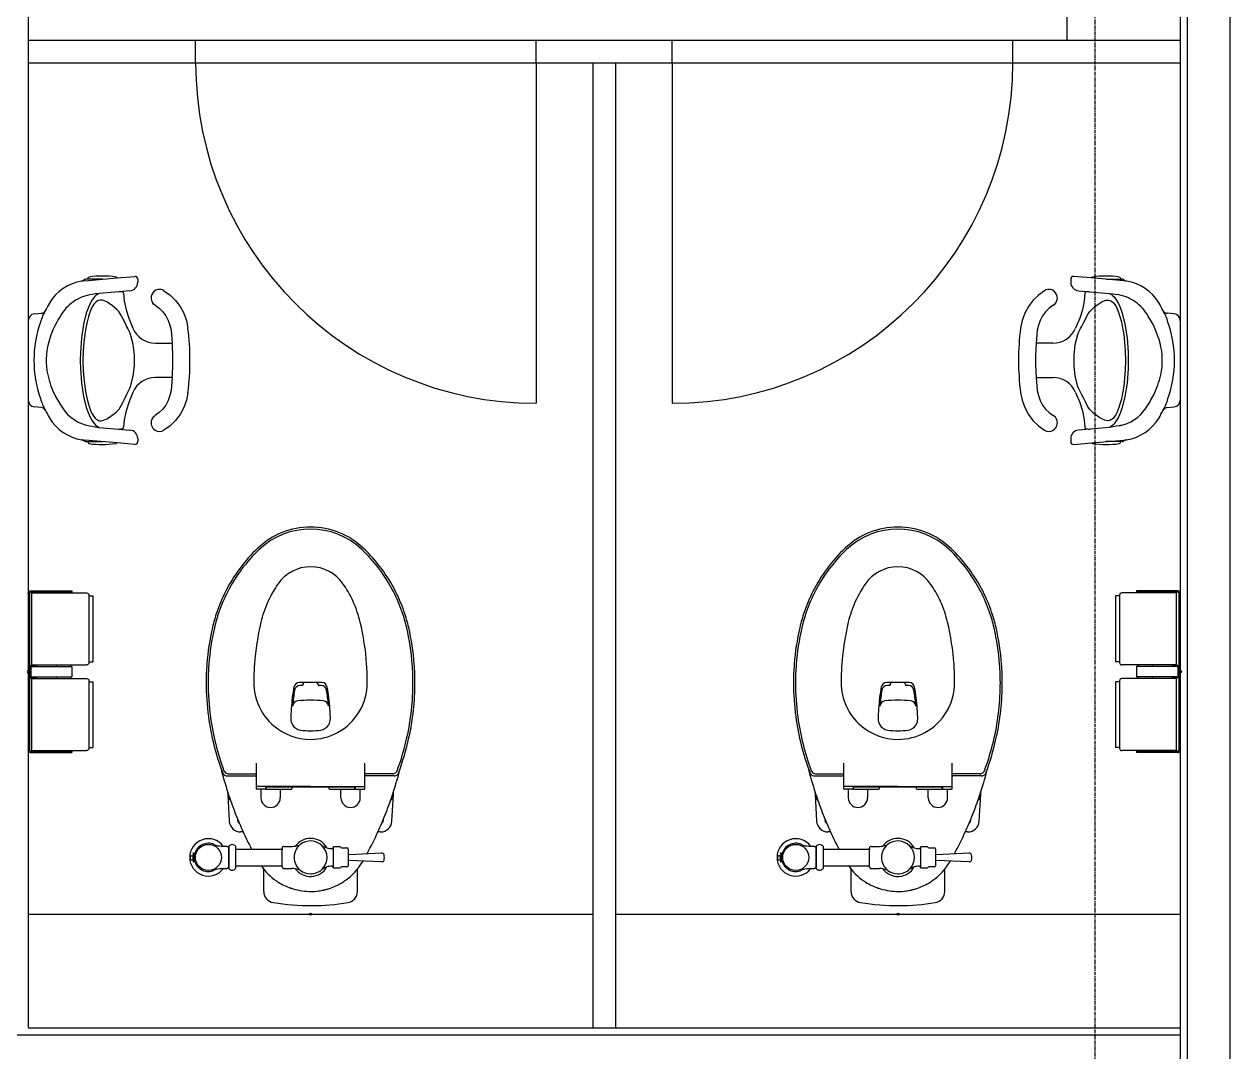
# Model space of a CAD drawing. Header units: millimetres. Extents: x 0 to 181737, y 0 to 59400.
# Drawn here: x 119913 to 122037, y 29162 to 30973 of the extents above; entities that cross this region are included whole.
import ezdxf

# ---------------------------------------------------------------- set-up
doc = ezdxf.new("R2010")
doc.units = ezdxf.units.MM
doc.header["$LTSCALE"] = 0.2
doc.linetypes.add('CENTER', pattern=[50.8, 31.75, -6.35, 6.35, -6.35])
doc.layers.get('Defpoints').update_dxf_attribs({"color": 5})
for name, color, linetype in [('A_建築', 8, 'Continuous'), ('A_建築（什器）', 8, 'Continuous'), ('A_建築（軽鉄下地）', 8, 'Continuous')]:
    doc.layers.add(name, color=color, linetype=linetype)
doc.layers.add('A_通芯', color=8, linetype='CENTER', plot=False)

# ---------------------------------------------------------------- blocks, each defined once
blk = doc.blocks.new('Toilet Paper Holder')
at = {"color": 0}
for p, q in [((-106.958, 133.5), (-114, 133.5)), ((-114, 133.5), (-114, 17.5)), ((-106.958, 135), (-106.958, 16)), ((-6.6, 139), (-102.958, 139)), ((-4, 142.5), (-77, 142.5)), ((-77, 142.5), (-77, 140)), ((-3.5, 140), (-77, 140)), ((-6.6, 12), (-6.6, 139)), ((-2.5, 139), (-2.5, -139)), ((0, 138.5), (0, -138.5)), ((0, 125.25), (0, 120.75)), ((0, 77.75), (0, 73.25)), ((0, 30.25), (0, 25.75)), ((-106.958, 17.5), (-114, 17.5)), ((-6.6, 12), (-102.958, 12)), ((-77, 8.75), (-77, -8.75)), ((-5, 9.25), (-76.5, 9.25)), ((-74.5, 12), (-74.5, 9.25)), ((-49.5, 12), (-49.5, 9.25)), ((-4.5, 11), (-14.5, 11)), ((-14.5, 11), (-14.5, 9.5)), ((-4.5, 9.5), (-14.5, 9.5)), ((-4.5, 8.75), (-4.5, -8.75)), ((-4, 9), (-4, -9)), ((-2.5, 9), (-2.5, -9)), ((-106.958, -17.5), (-114, -17.5)), ((-114, -17.5), (-114, -133.5)), ((-106.958, -16), (-106.958, -135)), ((-6.6, -12), (-102.958, -12)), ((-5, -9.25), (-76.5, -9.25)), ((-74.5, -9.25), (-74.5, -12)), ((-49.5, -9.25), (-49.5, -12)), ((-4.5, -9.5), (-14.5, -9.5)), ((-14.5, -9.5), (-14.5, -11)), ((-4.5, -11), (-14.5, -11)), ((-6.6, -139), (-6.6, -12)), ((0, -25.75), (0, -30.25)), ((0, -73.25), (0, -77.75)), ((0, -120.75), (0, -125.25)), ((-106.958, -133.5), (-114, -133.5)), ((-6.6, -139), (-102.958, -139)), ((-3.5, -140), (-77, -140)), ((-77, -140), (-77, -142.5)), ((-4, -142.5), (-77, -142.5))]:
    blk.add_line(p, q, dxfattribs=at)
for centre, radius, start, end in [((-102.958, 135), 4, 90, 180), ((-4, 138.5), 4, 0, 90), ((-3.5, 139), 1, 0, 90), ((-102.958, 16), 4, 180, 270), ((-76.5, 8.75), 0.5, 90, 180), ((-5, 8.75), 0.5, 0, 90), ((-4.5, 9), 2, 0, 90), ((-4.5, 9), 0.5, 0, 90), ((-102.958, -16), 4, 90, 180), ((-76.5, -8.75), 0.5, 180, 270), ((-5, -8.75), 0.5, 270, 0), ((-4.5, -9), 0.5, 270, 0), ((-4.5, -9), 2, 270, 0), ((-102.958, -135), 4, 180, 270), ((-4, -138.5), 4, 270, 0), ((-3.5, -139), 1, 270, 0)]:
    blk.add_arc(centre, radius, start, end, dxfattribs=at)
at = {"layer": 'Defpoints'}
blk.add_circle((0, 0), 2, dxfattribs=at)
blk.add_point((0, 0), dxfattribs=at)

msp = doc.modelspace()

# ---------------------------------------------------------------- linework, layer by layer
at = {"layer": 'A_建築'}
for p, q in [((121950, 33275), (121950, 29077.5)), ((119920, 32323), (119920, 29205)), ((119920, 29205), (121950, 29205))]:
    msp.add_line(p, q, dxfattribs=at)
at = {"layer": 'A_建築（什器）'}
for p, q in [((121750, 33275), (121750, 30945)), ((119920, 30945), (121950, 30945)), ((120215, 30905), (120215, 30945)), ((120815, 30905), (120815, 30945)), ((121055, 30905), (121055, 30945)), ((121655, 30905), (121655, 30945)), ((119920, 30905), (121950, 30905)), ((120815, 30905), (120815, 30305)), ((120915, 30905), (120915, 29205)), ((120955, 30905), (120955, 29205)), ((121055, 30905), (121055, 30305)), ((120019.84, 30523.02), (120016.26, 30520.95)), ((120019.47, 30520.93), (120076.79, 30525.94)), ((120024.91, 30523.69), (120022.34, 30523.69)), ((120050.78, 30523.69), (120024.91, 30523.69)), ((120076.79, 30525.94), (120107.56, 30528.63)), ((120113, 30523.65), (120113, 30518.35)), ((121757, 30523.65), (121757, 30518.35)), ((121793.21, 30525.94), (121762.44, 30528.63)), ((121850.53, 30520.93), (121793.21, 30525.94)), ((121819.22, 30523.69), (121845.09, 30523.69)), ((121845.09, 30523.69), (121847.66, 30523.69)), ((121850.16, 30523.02), (121853.74, 30520.95)), ((120038.08, 30497.63), (120032.73, 30496.65)), ((120036.57, 30492.33), (120032.75, 30487.28)), ((120038.61, 30494.48), (120036.57, 30492.33)), ((120044.73, 30498.62), (120038.08, 30497.63)), ((120041.2, 30496.72), (120038.61, 30494.48)), ((120044.73, 30498.62), (120041.2, 30496.72)), ((120080.01, 30501.72), (120044.73, 30498.62)), ((120045.31, 30498.69), (120044.73, 30498.62)), ((120099.31, 30503.41), (120080.01, 30501.72)), ((120088.01, 30498.85), (120089.31, 30485.66)), ((120159.24, 30503.45), (120169.96, 30495.76)), ((120169.96, 30495.76), (120179.48, 30486.44)), ((121700.04, 30495.76), (121690.52, 30486.44)), ((121710.76, 30503.45), (121700.04, 30495.76)), ((121770.69, 30503.41), (121789.99, 30501.72)), ((121781.99, 30498.85), (121780.69, 30485.66)), ((121789.99, 30501.72), (121825.27, 30498.62)), ((121824.69, 30498.69), (121825.27, 30498.62)), ((121825.27, 30498.62), (121831.92, 30497.63)), ((121825.27, 30498.62), (121828.8, 30496.72)), ((121828.8, 30496.72), (121831.39, 30494.48)), ((121831.39, 30494.48), (121833.43, 30492.33)), ((121831.92, 30497.63), (121837.27, 30496.65)), ((121833.43, 30492.33), (121837.25, 30487.28)), ((120025.4, 30472.66), (120022.29, 30463.69)), ((120028.94, 30480.65), (120025.4, 30472.66)), ((120032.75, 30487.28), (120028.94, 30480.65)), ((120031.69, 30472.9), (120029.81, 30468.56)), ((120033.62, 30476.58), (120031.69, 30472.9)), ((120035.62, 30479.64), (120033.62, 30476.58)), ((120037.71, 30482.11), (120035.62, 30479.64)), ((120039.85, 30484.02), (120037.71, 30482.11)), ((120042, 30485.4), (120039.85, 30484.02)), ((120044.08, 30486.31), (120042, 30485.4)), ((120046.17, 30486.83), (120044.08, 30486.31)), ((120048.38, 30486.99), (120046.17, 30486.83)), ((120050.64, 30486.74), (120048.38, 30486.99)), ((120052.83, 30486.08), (120050.64, 30486.74)), ((120058.3, 30483.57), (120052.83, 30486.08)), ((120063.5, 30480.57), (120058.3, 30483.57)), ((120068.18, 30477.22), (120063.5, 30480.57)), ((120072.06, 30473.99), (120068.18, 30477.22)), ((120075.85, 30470.58), (120072.06, 30473.99)), ((120079.55, 30467.01), (120075.85, 30470.58)), ((120089.31, 30485.66), (120092.44, 30469.89)), ((120092.44, 30469.89), (120097.07, 30455)), ((120140.98, 30479.89), (120138.9, 30482.43)), ((120143.71, 30477.77), (120140.98, 30479.89)), ((120143.71, 30477.77), (120150.85, 30472.63)), ((120150.85, 30472.63), (120157.16, 30466.39)), ((120179.48, 30486.44), (120187.55, 30475.69)), ((120187.55, 30475.69), (120193.98, 30463.77)), ((121682.45, 30475.69), (121676.02, 30463.77)), ((121690.52, 30486.44), (121682.45, 30475.69)), ((121719.15, 30472.63), (121712.84, 30466.39)), ((121726.29, 30477.77), (121719.15, 30472.63)), ((121726.29, 30477.77), (121729.02, 30479.89)), ((121729.02, 30479.89), (121731.1, 30482.43)), ((121777.56, 30469.89), (121772.93, 30455)), ((121780.69, 30485.66), (121777.56, 30469.89)), ((121790.45, 30467.01), (121794.15, 30470.58)), ((121794.15, 30470.58), (121797.94, 30473.99)), ((121797.94, 30473.99), (121801.82, 30477.22)), ((121801.82, 30477.22), (121806.5, 30480.57)), ((121806.5, 30480.57), (121811.7, 30483.57)), ((121811.7, 30483.57), (121817.17, 30486.08)), ((121817.17, 30486.08), (121819.36, 30486.74)), ((121819.36, 30486.74), (121821.62, 30486.99)), ((121821.62, 30486.99), (121823.83, 30486.83)), ((121823.83, 30486.83), (121825.92, 30486.31)), ((121825.92, 30486.31), (121828, 30485.4)), ((121828, 30485.4), (121830.15, 30484.02)), ((121830.15, 30484.02), (121832.29, 30482.11)), ((121832.29, 30482.11), (121834.38, 30479.64)), ((121834.38, 30479.64), (121836.38, 30476.58)), ((121836.38, 30476.58), (121838.31, 30472.9)), ((121837.25, 30487.28), (121841.06, 30480.65)), ((121838.31, 30472.9), (121840.19, 30468.56)), ((121841.06, 30480.65), (121844.6, 30472.66)), ((121844.6, 30472.66), (121847.71, 30463.69)), ((119920, 30450.61), (119920, 30310.61)), ((119930.95, 30462.57), (119942.55, 30463.58)), ((120022.29, 30463.69), (120017.43, 30444.27)), ((120023.77, 30448.65), (120021.54, 30438.15)), ((120026.15, 30457.73), (120023.77, 30448.65)), ((120027.97, 30463.53), (120026.15, 30457.73)), ((120029.81, 30468.56), (120027.97, 30463.53)), ((120083.12, 30460.97), (120079.55, 30467.01)), ((120086.43, 30454.73), (120083.12, 30460.97)), ((120090.06, 30447.77), (120086.43, 30454.73)), ((120094.04, 30440.03), (120090.06, 30447.77)), ((120097.07, 30455), (120104.4, 30437.53)), ((120157.16, 30466.39), (120162.49, 30459.19)), ((120162.49, 30459.19), (120166.73, 30451.21)), ((120166.73, 30451.21), (120169.79, 30442.64)), ((120193.98, 30463.77), (120198.62, 30450.93)), ((120198.62, 30450.93), (120201.35, 30437.5)), ((121671.38, 30450.93), (121668.65, 30437.5)), ((121676.02, 30463.77), (121671.38, 30450.93)), ((121703.27, 30451.21), (121700.21, 30442.64)), ((121707.51, 30459.19), (121703.27, 30451.21)), ((121712.84, 30466.39), (121707.51, 30459.19)), ((121772.93, 30455), (121765.6, 30437.53)), ((121775.96, 30440.03), (121779.94, 30447.77)), ((121779.94, 30447.77), (121783.57, 30454.73)), ((121783.57, 30454.73), (121786.88, 30460.97)), ((121786.88, 30460.97), (121790.45, 30467.01)), ((121840.19, 30468.56), (121842.03, 30463.53)), ((121842.03, 30463.53), (121843.85, 30457.73)), ((121843.85, 30457.73), (121846.23, 30448.65)), ((121846.23, 30448.65), (121848.46, 30438.15)), ((121847.71, 30463.69), (121852.57, 30444.27)), ((121939.05, 30462.57), (121927.45, 30463.58)), ((121950, 30450.61), (121950, 30310.61)), ((120017.43, 30444.27), (120013.76, 30420.55)), ((120021.54, 30438.15), (120019.57, 30426.17)), ((120095.72, 30436.7), (120094.04, 30440.03)), ((120097.44, 30433.16), (120095.72, 30436.7)), ((120099.03, 30429.65), (120097.44, 30433.16)), ((120100.28, 30426.38), (120099.03, 30429.65)), ((120169.79, 30442.64), (120171.82, 30433.82)), ((120171.82, 30433.82), (120173.62, 30410.96)), ((121698.18, 30433.82), (121696.38, 30410.96)), ((121700.21, 30442.64), (121698.18, 30433.82)), ((121769.72, 30426.38), (121770.97, 30429.65)), ((121770.97, 30429.65), (121772.56, 30433.16)), ((121772.56, 30433.16), (121774.28, 30436.7)), ((121774.28, 30436.7), (121775.96, 30440.03)), ((121848.46, 30438.15), (121850.43, 30426.17)), ((121852.57, 30444.27), (121856.24, 30420.55)), ((120013.76, 30420.55), (120011.82, 30394.61)), ((120017.96, 30412.56), (120016.85, 30397.28)), ((120019.57, 30426.17), (120017.96, 30412.56)), ((120104.86, 30408.35), (120100.28, 30426.38)), ((120107.17, 30389.87), (120104.86, 30408.35)), ((120144.35, 30410.96), (120173.62, 30410.96)), ((121725.65, 30410.96), (121696.38, 30410.96)), ((121762.83, 30389.87), (121765.14, 30408.35)), ((121765.14, 30408.35), (121769.72, 30426.38)), ((121850.43, 30426.17), (121852.04, 30412.56)), ((121852.04, 30412.56), (121853.15, 30397.28)), ((121856.24, 30420.55), (121858.18, 30394.61)), ((120011.82, 30394.61), (120011.8, 30380.61)), ((120016.85, 30397.28), (120016.45, 30380.69)), ((120107.17, 30380.61), (120107.17, 30389.87)), ((121762.83, 30380.61), (121762.83, 30389.87)), ((121853.15, 30397.28), (121853.55, 30380.69)), ((121858.18, 30394.61), (121858.2, 30380.61)), ((120011.8, 30380.61), (120011.82, 30366.61)), ((120011.82, 30366.61), (120013.76, 30340.67)), ((120016.45, 30380.69), (120016.85, 30363.93)), ((120016.85, 30363.93), (120017.96, 30348.65)), ((120104.86, 30352.87), (120107.17, 30371.35)), ((120107.17, 30371.35), (120107.17, 30380.61)), ((121762.83, 30371.35), (121762.83, 30380.61)), ((121765.14, 30352.87), (121762.83, 30371.35)), ((121853.15, 30363.93), (121852.04, 30348.65)), ((121853.55, 30380.69), (121853.15, 30363.93)), ((121858.18, 30366.61), (121856.24, 30340.67)), ((121858.2, 30380.61), (121858.18, 30366.61)), ((120017.96, 30348.65), (120019.57, 30335.05)), ((120100.28, 30334.84), (120104.86, 30352.87)), ((120173.65, 30350.61), (120144.35, 30350.61)), ((120173.65, 30350.61), (120171.82, 30327.4)), ((121696.35, 30350.61), (121698.18, 30327.4)), ((121696.35, 30350.61), (121725.65, 30350.61)), ((121769.72, 30334.84), (121765.14, 30352.87)), ((121852.04, 30348.65), (121850.43, 30335.05)), ((120013.76, 30340.67), (120017.43, 30316.95)), ((120019.57, 30335.05), (120021.54, 30323.07)), ((120021.54, 30323.07), (120023.77, 30312.57)), ((120090.06, 30313.45), (120094.04, 30321.19)), ((120094.04, 30321.19), (120095.72, 30324.52)), ((120095.72, 30324.52), (120097.44, 30328.06)), ((120104.4, 30324.04), (120097.07, 30306.57)), ((120097.44, 30328.06), (120099.03, 30331.57)), ((120099.03, 30331.57), (120100.28, 30334.84)), ((120171.82, 30327.4), (120169.79, 30318.58)), ((120201.35, 30323.72), (120198.62, 30310.29)), ((121668.65, 30323.72), (121671.38, 30310.29)), ((121698.18, 30327.4), (121700.21, 30318.58)), ((121765.6, 30324.04), (121772.93, 30306.57)), ((121770.97, 30331.57), (121769.72, 30334.84)), ((121772.56, 30328.06), (121770.97, 30331.57)), ((121774.28, 30324.52), (121772.56, 30328.06)), ((121775.96, 30321.19), (121774.28, 30324.52)), ((121779.94, 30313.45), (121775.96, 30321.19)), ((121848.46, 30323.07), (121846.23, 30312.57)), ((121850.43, 30335.05), (121848.46, 30323.07)), ((121856.24, 30340.67), (121852.57, 30316.95)), ((120017.43, 30316.95), (120022.29, 30297.53)), ((120023.77, 30312.57), (120026.15, 30303.49)), ((120026.15, 30303.49), (120027.97, 30297.69)), ((120080.01, 30294.71), (120083.12, 30300.25)), ((120083.12, 30300.25), (120086.43, 30306.49)), ((120086.43, 30306.49), (120090.06, 30313.45)), ((120097.07, 30306.57), (120092.44, 30291.68)), ((120162.49, 30302.03), (120157.16, 30294.83)), ((120166.73, 30310.01), (120162.49, 30302.03)), ((120169.79, 30318.58), (120166.73, 30310.01)), ((120198.62, 30310.29), (120193.98, 30297.45)), ((121671.38, 30310.29), (121676.02, 30297.45)), ((121700.21, 30318.58), (121703.27, 30310.01)), ((121703.27, 30310.01), (121707.51, 30302.03)), ((121707.51, 30302.03), (121712.84, 30294.83)), ((121772.93, 30306.57), (121777.56, 30291.68)), ((121783.57, 30306.49), (121779.94, 30313.45)), ((121786.88, 30300.25), (121783.57, 30306.49)), ((121789.99, 30294.71), (121786.88, 30300.25)), ((121843.85, 30303.49), (121842.03, 30297.69)), ((121846.23, 30312.57), (121843.85, 30303.49)), ((121852.57, 30316.95), (121847.71, 30297.53)), ((119942.55, 30297.64), (119930.95, 30298.65)), ((120022.29, 30297.53), (120025.4, 30288.56)), ((120025.4, 30288.56), (120028.94, 30280.57)), ((120027.97, 30297.69), (120029.81, 30292.66)), ((120028.94, 30280.57), (120032.75, 30273.94)), ((120029.81, 30292.66), (120031.69, 30288.32)), ((120031.69, 30288.32), (120033.62, 30284.64)), ((120033.62, 30284.64), (120035.62, 30281.58)), ((120035.62, 30281.58), (120037.71, 30279.11)), ((120037.71, 30279.11), (120039.85, 30277.2)), ((120058.3, 30277.64), (120063.5, 30280.65)), ((120063.5, 30280.65), (120068.18, 30284)), ((120068.18, 30284), (120072.06, 30287.23)), ((120072.06, 30287.23), (120075.85, 30290.64)), ((120075.85, 30290.64), (120080.01, 30294.71)), ((120092.44, 30291.68), (120089.31, 30275.92)), ((120150.85, 30288.59), (120143.71, 30283.45)), ((120157.16, 30294.83), (120150.85, 30288.59)), ((120187.54, 30285.52), (120179.48, 30274.78)), ((120193.98, 30297.45), (120187.54, 30285.52)), ((121676.02, 30297.45), (121682.46, 30285.52)), ((121682.46, 30285.52), (121690.52, 30274.78)), ((121712.84, 30294.83), (121719.15, 30288.59)), ((121719.15, 30288.59), (121726.29, 30283.45)), ((121777.56, 30291.68), (121780.69, 30275.92)), ((121794.15, 30290.64), (121789.99, 30294.71)), ((121797.94, 30287.23), (121794.15, 30290.64)), ((121801.82, 30284), (121797.94, 30287.23)), ((121806.5, 30280.65), (121801.82, 30284)), ((121811.7, 30277.64), (121806.5, 30280.65)), ((121832.29, 30279.11), (121830.15, 30277.2)), ((121834.38, 30281.58), (121832.29, 30279.11)), ((121836.38, 30284.64), (121834.38, 30281.58)), ((121838.31, 30288.32), (121836.38, 30284.64)), ((121841.06, 30280.57), (121837.25, 30273.94)), ((121840.19, 30292.66), (121838.31, 30288.32)), ((121842.03, 30297.69), (121840.19, 30292.66)), ((121844.6, 30288.56), (121841.06, 30280.57)), ((121847.71, 30297.53), (121844.6, 30288.56)), ((121927.45, 30297.64), (121939.05, 30298.65)), ((120022.99, 30266.65), (120027.7, 30265.6)), ((120027.7, 30265.6), (120032.73, 30264.56)), ((120032.73, 30264.56), (120038.08, 30263.59)), ((120032.75, 30273.94), (120036.57, 30268.89)), ((120036.57, 30268.89), (120038.61, 30266.74)), ((120038.08, 30263.59), (120044.73, 30262.6)), ((120038.61, 30266.74), (120041.2, 30264.5)), ((120039.85, 30277.2), (120042, 30275.82)), ((120041.2, 30264.5), (120044.73, 30262.6)), ((120042, 30275.82), (120044.08, 30274.91)), ((120044.08, 30274.91), (120046.17, 30274.39)), ((120044.73, 30262.6), (120045.31, 30262.53)), ((120044.73, 30262.6), (120078.81, 30259.61)), ((120046.17, 30274.39), (120048.38, 30274.23)), ((120048.38, 30274.23), (120050.64, 30274.48)), ((120050.64, 30274.48), (120052.83, 30275.14)), ((120052.83, 30275.14), (120058.3, 30277.64)), ((120078.81, 30259.61), (120099.31, 30257.81)), ((120089.31, 30275.92), (120088.01, 30262.72)), ((120169.96, 30265.46), (120159.23, 30257.77)), ((120179.48, 30274.78), (120169.96, 30265.46)), ((121690.52, 30274.78), (121700.04, 30265.46)), ((121700.04, 30265.46), (121710.77, 30257.77)), ((121791.19, 30259.61), (121770.69, 30257.81)), ((121780.69, 30275.92), (121781.99, 30262.72)), ((121825.27, 30262.6), (121791.19, 30259.61)), ((121817.17, 30275.14), (121811.7, 30277.64)), ((121819.36, 30274.48), (121817.17, 30275.14)), ((121821.62, 30274.23), (121819.36, 30274.48)), ((121823.83, 30274.39), (121821.62, 30274.23)), ((121825.92, 30274.91), (121823.83, 30274.39)), ((121825.27, 30262.6), (121824.69, 30262.53)), ((121828.8, 30264.5), (121825.27, 30262.6)), ((121831.92, 30263.59), (121825.27, 30262.6)), ((121828, 30275.82), (121825.92, 30274.91)), ((121830.15, 30277.2), (121828, 30275.82)), ((121831.39, 30266.74), (121828.8, 30264.5)), ((121833.43, 30268.89), (121831.39, 30266.74)), ((121837.27, 30264.56), (121831.92, 30263.59)), ((121837.25, 30273.94), (121833.43, 30268.89)), ((121842.3, 30265.6), (121837.27, 30264.56)), ((121847.01, 30266.65), (121842.3, 30265.6)), ((120016.26, 30240.27), (120019.84, 30238.2)), ((120076.57, 30235.3), (120019.47, 30240.29)), ((120022.34, 30237.53), (120024.84, 30237.53)), ((120024.84, 30237.53), (120050.78, 30237.53)), ((120107.56, 30232.59), (120076.57, 30235.3)), ((120113, 30242.87), (120113, 30237.57)), ((121757, 30242.87), (121757, 30237.57)), ((121762.44, 30232.59), (121793.43, 30235.3)), ((121793.43, 30235.3), (121850.53, 30240.29)), ((121845.16, 30237.53), (121819.22, 30237.53)), ((121847.66, 30237.53), (121845.16, 30237.53)), ((121853.74, 30240.27), (121850.16, 30238.2)), ((120405.01, 29813.01), (120397.86, 29813.01)), ((120417.51, 29813.01), (120405.01, 29813.01)), ((120405.01, 29811.01), (120405.01, 29813.01)), ((120430.01, 29813.01), (120417.51, 29813.01)), ((120430.01, 29811.01), (120430.01, 29813.01)), ((120437.15, 29813.01), (120430.01, 29813.01)), ((121440.01, 29813.01), (121432.86, 29813.01)), ((121452.51, 29813.01), (121440.01, 29813.01)), ((121440.01, 29811.01), (121440.01, 29813.01)), ((121465.01, 29813.01), (121452.51, 29813.01)), ((121465.01, 29811.01), (121465.01, 29813.01)), ((121472.15, 29813.01), (121465.01, 29813.01)), ((120389.19, 29799.56), (120388.64, 29796)), ((120402.01, 29808.01), (120399.07, 29808.01)), ((120431.01, 29808.01), (120431.65, 29808.01)), ((120435.95, 29808.01), (120433.01, 29808.01)), ((120446.37, 29796), (120445.82, 29799.56)), ((121424.19, 29799.56), (121423.64, 29796)), ((121437.01, 29808.01), (121434.07, 29808.01)), ((121466.01, 29808.01), (121466.65, 29808.01)), ((121470.95, 29808.01), (121468.01, 29808.01)), ((121481.37, 29796), (121480.82, 29799.56)), ((120322.01, 29651.5), (120322.01, 29671.17)), ((120513.01, 29652.5), (120513.01, 29671.17)), ((121357.01, 29651.5), (121357.01, 29671.17)), ((121548.01, 29652.5), (121548.01, 29671.17)), ((120270.14, 29648.5), (120321.01, 29648.5)), ((120272.38, 29652.5), (120321.01, 29652.5)), ((120322.01, 29647.5), (120322.01, 29651.5)), ((120322.01, 29633.79), (120322.01, 29647.5)), ((120513.01, 29651.5), (120513.01, 29652.5)), ((120513.01, 29647.5), (120513.01, 29651.5)), ((120513.01, 29633.79), (120513.01, 29647.5)), ((120562.63, 29652.5), (120514.01, 29652.5)), ((120562.83, 29648.5), (120514.01, 29648.5)), ((120564.87, 29648.5), (120562.83, 29648.5)), ((121305.14, 29648.5), (121356.01, 29648.5)), ((121307.38, 29652.5), (121356.01, 29652.5)), ((121357.01, 29647.5), (121357.01, 29651.5)), ((121357.01, 29633.79), (121357.01, 29647.5)), ((121548.01, 29651.5), (121548.01, 29652.5)), ((121548.01, 29647.5), (121548.01, 29651.5)), ((121548.01, 29633.79), (121548.01, 29647.5)), ((121597.63, 29652.5), (121549.01, 29652.5)), ((121597.83, 29648.5), (121549.01, 29648.5)), ((121599.87, 29648.5), (121597.83, 29648.5)), ((120271.17, 29621.15), (120271.46, 29615.73)), ((120322.01, 29626), (120322.01, 29633.79)), ((120417.51, 29629.68), (120322.01, 29629.68)), ((120330.01, 29625), (120323.01, 29625)), ((120337.51, 29625), (120330.01, 29625)), ((120330.01, 29625), (120330.01, 29610)), ((120338.51, 29626.47), (120338.51, 29627.77)), ((120338.51, 29626), (120338.51, 29626.47)), ((120339.51, 29626), (120339.51, 29628.77)), ((120384.51, 29628.77), (120339.51, 29628.77)), ((120340.51, 29625), (120364.01, 29625)), ((120364.01, 29625), (120364.01, 29610)), ((120364.01, 29625), (120383.51, 29625)), ((120384.51, 29628.77), (120384.51, 29626)), ((120450.51, 29628.77), (120384.51, 29628.77)), ((120417.51, 29629.68), (120513.01, 29629.68)), ((120495.51, 29628.77), (120450.51, 29628.77)), ((120450.51, 29626), (120450.51, 29628.77)), ((120451.51, 29625), (120471.01, 29625)), ((120471.01, 29610), (120471.01, 29625)), ((120471.01, 29625), (120480.51, 29625)), ((120480.51, 29625), (120494.51, 29625)), ((120495.51, 29626), (120495.51, 29628.77)), ((120496.51, 29626), (120496.51, 29627.77)), ((120497.51, 29625), (120505.01, 29625)), ((120505.01, 29610), (120505.01, 29625)), ((120505.01, 29625), (120512.01, 29625)), ((120513.01, 29626), (120513.01, 29633.79)), ((120563.55, 29615.73), (120563.84, 29621.15)), ((121306.17, 29621.15), (121306.46, 29615.73)), ((121357.01, 29626), (121357.01, 29633.79)), ((121452.51, 29629.68), (121357.01, 29629.68)), ((121365.01, 29625), (121358.01, 29625)), ((121372.51, 29625), (121365.01, 29625)), ((121365.01, 29625), (121365.01, 29610)), ((121373.51, 29626.47), (121373.51, 29627.77)), ((121373.51, 29626), (121373.51, 29626.47)), ((121374.51, 29626), (121374.51, 29628.77)), ((121419.51, 29628.77), (121374.51, 29628.77)), ((121375.51, 29625), (121399.01, 29625)), ((121399.01, 29625), (121399.01, 29610)), ((121399.01, 29625), (121418.51, 29625)), ((121419.51, 29628.77), (121419.51, 29626)), ((121485.51, 29628.77), (121419.51, 29628.77)), ((121452.51, 29629.68), (121548.01, 29629.68)), ((121530.51, 29628.77), (121485.51, 29628.77)), ((121485.51, 29626), (121485.51, 29628.77)), ((121486.51, 29625), (121506.01, 29625)), ((121506.01, 29610), (121506.01, 29625)), ((121506.01, 29625), (121515.51, 29625)), ((121515.51, 29625), (121529.51, 29625)), ((121530.51, 29626), (121530.51, 29628.77)), ((121531.51, 29626), (121531.51, 29627.77)), ((121532.51, 29625), (121540.01, 29625)), ((121540.01, 29610), (121540.01, 29625)), ((121540.01, 29625), (121547.01, 29625)), ((121548.01, 29626), (121548.01, 29633.79)), ((121598.55, 29615.73), (121598.84, 29621.15)), ((120271.46, 29615.73), (120274.26, 29568.72)), ((120560.75, 29568.72), (120563.55, 29615.73)), ((121306.46, 29615.73), (121309.26, 29568.72)), ((121595.75, 29568.72), (121598.55, 29615.73)), ((120542.93, 29565.06), (120545.73, 29571.73)), ((121577.93, 29565.06), (121580.73, 29571.73)), ((120295, 29550), (120294.22, 29550)), ((120540.01, 29550), (120540.79, 29550)), ((121330, 29550), (121329.22, 29550)), ((121575.01, 29550), (121575.79, 29550)), ((120211.39, 29513), (120212.51, 29513)), ((120212.51, 29510.75), (120212.51, 29513)), ((120260.27, 29525), (120263.76, 29525)), ((120263.76, 29525), (120270.81, 29525)), ((120270.81, 29525), (120270.81, 29524)), ((120270.81, 29524), (120273.51, 29524)), ((120273.51, 29524.75), (120273.51, 29485.25)), ((120273.51, 29486), (120273.51, 29524)), ((120285.51, 29524.75), (120285.51, 29519.75)), ((120285.51, 29519.75), (120368.51, 29519.75)), ((120285.51, 29519.75), (120285.51, 29490.25)), ((120367.51, 29488.91), (120367.51, 29521.09)), ((120370.51, 29524.5), (120384.92, 29524.5)), ((120458.01, 29522.5), (120457.51, 29522.5)), ((120458.01, 29522.5), (120458.01, 29523.5)), ((120458.01, 29487.5), (120458.01, 29522.5)), ((120458.63, 29524), (120469.38, 29524)), ((120471.99, 29521.75), (120481.71, 29521.75)), ((120483.71, 29519.75), (120483.71, 29510.41)), ((120484.78, 29510.31), (120543.07, 29512.86)), ((121246.39, 29513), (121247.51, 29513)), ((121247.51, 29510.75), (121247.51, 29513)), ((121295.27, 29525), (121298.76, 29525)), ((121298.76, 29525), (121305.81, 29525)), ((121305.81, 29525), (121305.81, 29524)), ((121305.81, 29524), (121308.51, 29524)), ((121308.51, 29524.75), (121308.51, 29485.25)), ((121308.51, 29486), (121308.51, 29524)), ((121320.51, 29524.75), (121320.51, 29519.75)), ((121320.51, 29519.75), (121403.51, 29519.75)), ((121320.51, 29519.75), (121320.51, 29490.25)), ((121402.51, 29488.91), (121402.51, 29521.09)), ((121405.51, 29524.5), (121419.92, 29524.5)), ((121493.01, 29522.5), (121492.51, 29522.5)), ((121493.01, 29522.5), (121493.01, 29523.5)), ((121493.01, 29487.5), (121493.01, 29522.5)), ((121493.63, 29524), (121504.38, 29524)), ((121506.99, 29521.75), (121516.71, 29521.75)), ((121518.71, 29519.75), (121518.71, 29510.41)), ((121519.78, 29510.31), (121578.07, 29512.86)), ((120206.01, 29505), (120206.01, 29507)), ((120206.01, 29502), (120206.01, 29505)), ((120207.01, 29508), (120209.99, 29508)), ((120207.01, 29501), (120210.06, 29501)), ((120211.39, 29497), (120212.51, 29497)), ((120212.51, 29505), (120212.51, 29510.75)), ((120212.51, 29499.25), (120212.51, 29505)), ((120212.51, 29497), (120212.51, 29499.25)), ((120213.01, 29510.25), (120213.13, 29510.25)), ((120213.01, 29499.75), (120213.13, 29499.75)), ((120483.71, 29510.41), (120483.71, 29499.59)), ((120483.71, 29499.59), (120483.71, 29490.25)), ((120543.07, 29497.14), (120484.78, 29499.69)), ((121241.01, 29505), (121241.01, 29507)), ((121241.01, 29502), (121241.01, 29505)), ((121242.01, 29508), (121244.99, 29508)), ((121242.01, 29501), (121245.06, 29501)), ((121246.39, 29497), (121247.51, 29497)), ((121247.51, 29505), (121247.51, 29510.75)), ((121247.51, 29499.25), (121247.51, 29505)), ((121247.51, 29497), (121247.51, 29499.25)), ((121248.01, 29510.25), (121248.13, 29510.25)), ((121248.01, 29499.75), (121248.13, 29499.75)), ((121518.71, 29510.41), (121518.71, 29499.59)), ((121518.71, 29499.59), (121518.71, 29490.25)), ((121578.07, 29497.14), (121519.78, 29499.69)), ((120263.76, 29485), (120260.27, 29485)), ((120270.81, 29485), (120263.76, 29485)), ((120270.81, 29486), (120270.81, 29485)), ((120273.51, 29486), (120270.81, 29486)), ((120285.51, 29490.25), (120367.51, 29490.25)), ((120285.51, 29490.25), (120285.51, 29485.25)), ((120335, 29445.17), (120335, 29484.1)), ((120367.51, 29488.5), (120367.51, 29488.91)), ((120370.51, 29485.5), (120384.92, 29485.5)), ((120457.51, 29487.5), (120458.01, 29487.5)), ((120458.01, 29486.5), (120458.01, 29487.5)), ((120469.38, 29486), (120458.63, 29486)), ((120481.71, 29488.25), (120471.99, 29488.25)), ((120500.01, 29445.17), (120500.01, 29484.1)), ((120500.01, 29445.17), (120500.01, 29484.1)), ((121298.76, 29485), (121295.27, 29485)), ((121305.81, 29485), (121298.76, 29485)), ((121305.81, 29486), (121305.81, 29485)), ((121308.51, 29486), (121305.81, 29486)), ((121320.51, 29490.25), (121402.51, 29490.25)), ((121320.51, 29490.25), (121320.51, 29485.25)), ((121370, 29445.17), (121370, 29484.1)), ((121402.51, 29488.5), (121402.51, 29488.91)), ((121405.51, 29485.5), (121419.92, 29485.5)), ((121492.51, 29487.5), (121493.01, 29487.5)), ((121493.01, 29486.5), (121493.01, 29487.5)), ((121504.38, 29486), (121493.63, 29486)), ((121516.71, 29488.25), (121506.99, 29488.25)), ((121535.01, 29445.17), (121535.01, 29484.1)), ((121535.01, 29445.17), (121535.01, 29484.1)), ((120382.25, 29451), (120383.29, 29451)), ((120383.29, 29451), (120382.25, 29451)), ((120382.25, 29451), (120383.29, 29451)), ((120383.29, 29451), (120382.25, 29451)), ((121417.25, 29451), (121418.29, 29451)), ((121418.29, 29451), (121417.25, 29451)), ((121417.25, 29451), (121418.29, 29451)), ((121418.29, 29451), (121417.25, 29451)), ((119920, 29405), (120915, 29405)), ((120955, 29405), (121950, 29405))]:
    msp.add_line(p, q, dxfattribs=at)
for centre, radius in [((120237.51, 29505), 23), ((121272.51, 29505), 23), ((120417.51, 29405), 2), ((121452.51, 29405), 2)]:
    msp.add_circle(centre, radius, dxfattribs=at)
at = {"layer": 'A_建築（什器）', "linetype": 'Continuous'}
for centre in [(120417.51, 29405), (121452.51, 29405)]:
    msp.add_circle(centre, 2, dxfattribs=at)
at = {"layer": 'A_建築（什器）'}
for centre, radius, start, end in [((120815, 30905), 600, 180, 270), ((121055, 30905), 600, 270, 0), ((120026.44, 30441.23), 80, 98.57484, 149.65655), ((120013.76, 30525.28), 5, 278.59724, 299.99919), ((120026.44, 30441.23), 80, 95.00026, 98.57486), ((120022.34, 30518.69), 5, 90.0081, 120.00215), ((120027.81, 30524.45), 3, 99.06964, 194.67484), ((120051, 30379.29), 150, 89.99973, 99.07637), ((120049.62, 30361.9), 167.39, 81.39574, 89.52754), ((120074.19, 30524.44), 3, 29.93527, 80.93052), ((120098, 30518.35), 15, 274.99771, 0), ((120108, 30523.65), 5, 0, 94.99782), ((121762, 30523.65), 5, 85.00218, 180), ((121772, 30518.35), 15, 180, 265.00229), ((121795.81, 30524.44), 3, 99.06948, 150.06473), ((121820.38, 30361.9), 167.39, 90.47246, 98.60426), ((121819, 30379.29), 150, 80.92363, 90.00027), ((121842.19, 30524.45), 3, 345.32516, 80.93036), ((121847.66, 30518.69), 5, 59.99785, 89.9919), ((121843.56, 30441.23), 80, 81.42514, 84.99974), ((121856.24, 30525.28), 5, 240.00081, 261.40276), ((121843.56, 30441.23), 80, 30.34345, 81.42516), ((120042.38, 30421.47), 75.8, 97.31211, 124.28776), ((120080.67, 30469.86), 31.86, 80.76488, 91.19924), ((120084.96, 30498.33), 3.1, 9.74971, 74.46049), ((120151.47, 30490.61), 15, 154.80861, 213.05704), ((120151.47, 30490.61), 15, 101.76751, 154.80851), ((120151.47, 30490.61), 15, 58.83503, 101.76653), ((121718.53, 30490.61), 15, 78.23347, 121.16497), ((121718.53, 30490.61), 15, 25.19149, 78.23249), ((121718.53, 30490.61), 15, 326.94296, 25.19139), ((121785.04, 30498.33), 3.1, 105.53951, 170.25029), ((121789.33, 30469.86), 31.86, 88.80076, 99.23512), ((121827.62, 30421.47), 75.8, 55.71224, 82.68789), ((120022.61, 30426.06), 83.86, 149.10801, 165.007), ((119941.68, 30473.54), 10, 274.99775, 333.73572), ((120117.94, 30387.1), 186.31, 149.50711, 153.88327), ((120044.4, 30420.24), 77.96, 125.00953, 150.92208), ((121825.6, 30420.24), 77.96, 29.07792, 54.99047), ((121752.06, 30387.1), 186.31, 26.11673, 30.49289), ((121847.39, 30426.06), 83.86, 14.993, 30.89199), ((121928.32, 30473.54), 10, 206.26428, 265.00225), ((119932, 30450.61), 12, 94.9999, 180), ((120130, 30380.61), 200, 160.3822, 180.01155), ((120111.86, 30370.19), 161.61, 147.03351, 165.29147), ((121758.14, 30370.19), 161.61, 14.70853, 32.96649), ((121740, 30380.61), 200, 359.98845, 19.6178), ((121938, 30450.61), 12, 360, 85.0001), ((120144.35, 30454.29), 43.32, 202.75235, 270), ((119759.25, 30380.61), 445.75, 0.02272, 7.33222), ((122110.75, 30380.61), 445.75, 172.66778, 179.97728), ((121725.65, 30454.29), 43.32, 270, 337.24765), ((120070.05, 30380.7), 118.51, 165.07614, 192.52406), ((119838.93, 30380.63), 336.06, 0.0264, 5.17828), ((122031.07, 30380.63), 336.06, 174.82172, 179.9736), ((121799.95, 30380.7), 118.51, 347.47594, 14.92386), ((120130, 30380.61), 200, 179.98845, 199.61781), ((119838.93, 30380.63), 336.06, 354.87475, 0.0264), ((119759.25, 30380.61), 445.75, 352.6678, 0.02272), ((122110.75, 30380.61), 445.75, 179.97728, 187.3322), ((122031.07, 30380.63), 336.06, 179.9736, 185.12525), ((121740, 30380.61), 200, 340.38219, 0.01155), ((120102, 30387.49), 151.17, 192.4091, 206.56038), ((120144.35, 30307.29), 43.32, 89.99906, 157.24641), ((121725.65, 30307.29), 43.32, 22.75359, 90.00094), ((121768, 30387.49), 151.17, 333.43962, 347.5909), ((119932, 30310.61), 12, 179.99662, 264.99999), ((120022.61, 30335.16), 83.86, 194.99298, 210.89201), ((120206.01, 30443.65), 269.34, 207.35302, 213.00573), ((121663.99, 30443.65), 269.34, 326.99427, 332.64698), ((121847.39, 30335.16), 83.86, 329.10799, 345.00702), ((121938, 30310.61), 12, 275.00001, 0.00338), ((119941.68, 30287.67), 10, 26.2641, 85.00218), ((120117.94, 30374.11), 186.31, 206.11702, 210.49289), ((120026.44, 30319.99), 80, 210.34274, 261.42514), ((120040.45, 30336.71), 72.25, 213.40323, 259.8359), ((120151.47, 30270.61), 15, 121.16108, 157.99596), ((121718.53, 30270.61), 15, 22.00404, 58.83892), ((121829.55, 30336.71), 72.25, 280.1641, 326.59677), ((121843.56, 30319.99), 80, 278.57486, 329.65726), ((121752.06, 30374.11), 186.31, 329.50711, 333.88298), ((121928.32, 30287.67), 10, 94.99782, 153.7359), ((120078.72, 30298.14), 38.54, 270.13773, 280.57135), ((120084.96, 30263.25), 3.1, 285.55603, 350.26469), ((120098, 30242.86), 15, 0.0027, 84.99973), ((120151.47, 30270.61), 15, 157.99591, 238.71755), ((120151.47, 30270.61), 15, 238.71856, 301.16387), ((121718.53, 30270.61), 15, 238.83613, 301.28144), ((121718.53, 30270.61), 15, 301.28245, 22.00409), ((121772, 30242.86), 15, 95.00027, 179.9973), ((121785.04, 30263.25), 3.1, 189.73531, 254.44397), ((121791.28, 30298.14), 38.54, 259.42865, 269.86227), ((120013.76, 30235.94), 5, 60.00133, 81.40232), ((120026.44, 30319.99), 80, 261.42518, 264.99979), ((120022.34, 30242.53), 5, 240.00111, 270), ((120027.81, 30237.13), 3, 172.20989, 260.92626), ((120074.19, 30237.13), 3, 279.08425, 322.43058), ((120108, 30237.57), 5, 265.00376, 0), ((121762, 30237.57), 5, 180, 274.99624), ((121795.81, 30237.13), 3, 217.56942, 260.91575), ((121842.19, 30237.13), 3, 279.07374, 7.79011), ((121847.66, 30242.53), 5, 270, 299.99889), ((121843.56, 30319.99), 80, 275.00021, 278.57482), ((121856.24, 30235.94), 5, 98.59768, 119.99867), ((120051, 30382.29), 150, 260.92333, 270), ((120049.62, 30399.67), 167.39, 270.47246, 278.60425), ((121820.38, 30399.67), 167.39, 261.39575, 269.52754), ((121819, 30382.29), 150, 270, 279.07667), ((120417.51, 29952), 135, 90, 133.53571), ((120417.51, 29952), 135, 46.46429, 90), ((121452.51, 29952), 135, 90, 133.53571), ((121452.51, 29952), 135, 46.46429, 90), ((120417.51, 29952), 131.5, 46.46429, 133.53571), ((121452.51, 29952), 131.5, 46.46429, 133.53571), ((120517.38, 29846.88), 280, 133.53571, 153.16259), ((120517.38, 29846.88), 276.5, 133.53571, 152.79504), ((120317.63, 29846.88), 276.5, 27.20496, 46.46429), ((120317.63, 29846.88), 280, 26.83741, 46.46429), ((121552.38, 29846.88), 280, 133.53571, 153.16259), ((121552.38, 29846.88), 276.5, 133.53571, 152.79504), ((121352.63, 29846.88), 276.5, 27.20496, 46.46429), ((121352.63, 29846.88), 280, 26.83741, 46.46429), ((120417.51, 29947), 70, 90, 145.46279), ((120417.51, 29947), 70, 34.53721, 90), ((121452.51, 29947), 70, 90, 145.46279), ((121452.51, 29947), 70, 34.53721, 90), ((120524.59, 29873.3), 200, 145.46279, 150.00192), ((120310.42, 29873.3), 200, 29.99808, 34.53721), ((121559.59, 29873.3), 200, 145.46279, 150.00192), ((121345.42, 29873.3), 200, 29.99808, 34.53721), ((120517.38, 29846.88), 280, 153.16259, 161.16227), ((120517.38, 29846.88), 276.5, 152.79504, 160.91465), ((120524.59, 29873.3), 200, 150.00192, 161.33881), ((120310.42, 29873.3), 200, 18.66119, 29.99808), ((120317.63, 29846.88), 276.5, 19.08535, 27.20496), ((120317.63, 29846.88), 280, 18.83773, 26.83741), ((121552.38, 29846.88), 280, 153.16259, 161.16227), ((121552.38, 29846.88), 276.5, 152.79504, 160.91465), ((121559.59, 29873.3), 200, 150.00192, 161.33881), ((121345.42, 29873.3), 200, 18.66119, 29.99808), ((121352.63, 29846.88), 276.5, 19.08535, 27.20496), ((121352.63, 29846.88), 280, 18.83773, 26.83741), ((120517.38, 29846.88), 280, 161.16227, 166.945), ((120517.38, 29846.88), 276.5, 160.91465, 166.945), ((120777.51, 29813), 460, 166.59022, 175.97467), ((120524.59, 29873.3), 200, 161.33881, 166.59022), ((120310.42, 29873.3), 200, 13.40978, 18.66119), ((120057.51, 29813), 460, 4.02522, 13.40978), ((120317.63, 29846.88), 276.5, 13.055, 19.08535), ((120317.63, 29846.88), 280, 13.055, 18.83773), ((121552.38, 29846.88), 280, 161.16227, 166.945), ((121552.38, 29846.88), 276.5, 160.91465, 166.945), ((121812.51, 29813), 460, 166.59022, 175.97467), ((121559.59, 29873.3), 200, 161.33881, 166.59022), ((121345.42, 29873.3), 200, 13.40978, 18.66119), ((121092.51, 29813), 460, 4.02522, 13.40978), ((121352.63, 29846.88), 276.5, 13.055, 19.08535), ((121352.63, 29846.88), 280, 13.055, 18.83773), ((120663.51, 29813), 430, 166.945, 175.69326), ((120663.51, 29813), 426.5, 166.945, 175.65786), ((120171.51, 29813), 426.5, 4.34191, 13.055), ((120171.51, 29813), 430, 4.3065, 13.055), ((121698.51, 29813), 430, 166.945, 175.69326), ((121698.51, 29813), 426.5, 166.945, 175.65786), ((121206.51, 29813), 426.5, 4.34191, 13.055), ((121206.51, 29813), 430, 4.3065, 13.055), ((120663.51, 29813), 430, 175.69326, 180), ((120663.51, 29813), 426.5, 175.65786, 180), ((120777.51, 29813), 460, 175.97467, 180), ((120057.51, 29813), 460, 0, 4.02522), ((120171.51, 29813), 426.5, 0, 4.34191), ((120171.51, 29813), 430, 0, 4.3065), ((121698.51, 29813), 430, 175.69326, 180), ((121698.51, 29813), 426.5, 175.65786, 180), ((121812.51, 29813), 460, 175.97467, 180), ((121092.51, 29813), 460, 0, 4.02522), ((121206.51, 29813), 426.5, 0, 4.34191), ((121206.51, 29813), 430, 0, 4.3065), ((120683.51, 29813), 450, 180, 187.6598), ((120683.51, 29813), 446.5, 180, 187.7936), ((120417.51, 29813), 100, 180, 229.57408), ((120397.86, 29803.01), 10, 90, 170.35042), ((120402.01, 29811.01), 3, 270, 0), ((120433.01, 29811.01), 3, 180, 270), ((120437.15, 29803.01), 10, 9.64958, 90), ((120417.51, 29813), 100, 298.29781, 0), ((120151.51, 29813), 446.5, 347.4775, 0), ((120151.51, 29813), 450, 347.55197, 0), ((121718.51, 29813), 450, 180, 187.6598), ((121718.51, 29813), 446.5, 180, 187.7936), ((121452.51, 29813), 100, 180, 229.57408), ((121432.86, 29803.01), 10, 90, 170.35042), ((121437.01, 29811.01), 3, 270, 0), ((121468.01, 29811.01), 3, 180, 270), ((121472.15, 29803.01), 10, 9.64958, 90), ((121452.51, 29813), 100, 298.29781, 0), ((121186.51, 29813), 446.5, 347.4775, 0), ((121186.51, 29813), 450, 347.55197, 0), ((120782.35, 29737.63), 400.01, 171.60937, 177.15284), ((120782.35, 29737.63), 398.01, 171.5669, 175.10268), ((120782.35, 29737.63), 400.01, 170.35042, 171.60937), ((120399.07, 29798), 10, 90, 171.04844), ((120435.95, 29798), 10, 8.95156, 90), ((120052.66, 29737.63), 398.01, 4.89732, 8.4331), ((120052.66, 29737.63), 400.01, 8.39063, 9.64958), ((120052.66, 29737.63), 400.01, 2.84716, 8.39063), ((121817.35, 29737.63), 400.01, 171.60937, 177.15284), ((121817.35, 29737.63), 398.01, 171.5669, 175.10268), ((121817.35, 29737.63), 400.01, 170.35042, 171.60937), ((121434.07, 29798), 10, 90, 171.04844), ((121470.95, 29798), 10, 8.95156, 90), ((121087.66, 29737.63), 398.01, 4.89732, 8.4331), ((121087.66, 29737.63), 400.01, 8.39063, 9.64958), ((121087.66, 29737.63), 400.01, 2.84716, 8.39063), ((120395.76, 29770.76), 10, 96.57296, 175.10268), ((120417.51, 29582), 200, 90, 96.57296), ((120417.51, 29582), 200, 83.42704, 90), ((120439.26, 29770.76), 10, 4.89732, 83.42704), ((121430.76, 29770.76), 10, 96.57296, 175.10268), ((121452.51, 29582), 200, 90, 96.57296), ((121452.51, 29582), 200, 83.42704, 90), ((121474.26, 29770.76), 10, 4.89732, 83.42704), ((120683.51, 29813), 450, 187.6598, 200.7366), ((120683.51, 29813), 446.5, 187.7936, 200.35138), ((120782.35, 29737.63), 400.01, 177.15284, 178.35195), ((120402.51, 29749.14), 20, 180, 211.78833), ((120432.51, 29749.14), 20, 328.21167, 0), ((120052.66, 29737.63), 400.01, 1.64805, 2.84716), ((121718.51, 29813), 450, 187.6598, 200.7366), ((121718.51, 29813), 446.5, 187.7936, 200.35138), ((121817.35, 29737.63), 400.01, 177.15284, 178.35195), ((121437.51, 29749.14), 20, 180, 211.78833), ((121467.51, 29749.14), 20, 328.21167, 0), ((121087.66, 29737.63), 400.01, 1.64805, 2.84716), ((120417.51, 29813), 100, 229.57408, 270), ((120402.51, 29749.14), 20, 211.78833, 261.37307), ((120417.51, 29848.01), 120, 261.37307, 270), ((120417.51, 29848.01), 120, 270, 278.62693), ((120432.51, 29749.14), 20, 278.62693, 328.21167), ((121452.51, 29813), 100, 229.57408, 270), ((121437.51, 29749.14), 20, 211.78833, 261.37307), ((121452.51, 29848.01), 120, 261.37307, 270), ((121452.51, 29848.01), 120, 270, 278.62693), ((121467.51, 29749.14), 20, 278.62693, 328.21167), ((120417.51, 29813), 100, 270, 298.29781), ((120151.51, 29813), 446.5, 339.64862, 347.4775), ((120151.51, 29813), 450, 339.2634, 347.55197), ((121452.51, 29813), 100, 270, 298.29781), ((121186.51, 29813), 446.5, 339.64862, 347.4775), ((121186.51, 29813), 450, 339.2634, 347.55197), ((120890.02, 29820.01), 650.01, 193.98387, 197.81429), ((119945, 29820.01), 650.01, 342.18571, 346.01613), ((121925.02, 29820.01), 650.01, 193.98387, 197.81429), ((120980, 29820.01), 650.01, 342.18571, 346.01613), ((120270.14, 29656.5), 8, 200.7366, 247.95063), ((120272.38, 29660.5), 8, 200.35138, 213.25439), ((120272.38, 29660.5), 8, 213.25439, 270), ((120270.14, 29656.5), 8, 247.95063, 270), ((120321.01, 29651.5), 1, 0, 90), ((120321.01, 29647.5), 1, 0, 90), ((120514.01, 29651.5), 1, 90, 180), ((120514.01, 29647.5), 1, 90, 180), ((120562.63, 29660.5), 8, 270, 283.44646), ((120562.63, 29660.5), 8, 283.44646, 326.74561), ((120564.87, 29656.5), 8, 270, 292.04937), ((120564.87, 29656.5), 8, 292.04937, 339.2634), ((120562.63, 29660.5), 8, 326.74561, 339.64862), ((121305.14, 29656.5), 8, 200.7366, 247.95063), ((121307.38, 29660.5), 8, 200.35138, 213.25439), ((121307.38, 29660.5), 8, 213.25439, 270), ((121305.14, 29656.5), 8, 247.95063, 270), ((121356.01, 29651.5), 1, 0, 90), ((121356.01, 29647.5), 1, 0, 90), ((121549.01, 29651.5), 1, 90, 180), ((121549.01, 29647.5), 1, 90, 180), ((121597.63, 29660.5), 8, 270, 283.44646), ((121597.63, 29660.5), 8, 283.44646, 326.74561), ((121599.87, 29656.5), 8, 270, 292.04937), ((121599.87, 29656.5), 8, 292.04937, 339.2634), ((121597.63, 29660.5), 8, 326.74561, 339.64862), ((120890.02, 29820.01), 650.01, 197.81429, 199.28283), ((120323.01, 29626), 1, 180, 270), ((120337.51, 29626), 1, 270, 0), ((120339.51, 29627.77), 1, 90, 180), ((120340.51, 29626), 1, 180, 270), ((120383.51, 29626), 1, 270, 0), ((120451.51, 29626), 1, 180, 270), ((120494.51, 29626), 1, 270, 0), ((120495.51, 29627.77), 1, 0, 90), ((120497.51, 29626), 1, 180, 270), ((120512.01, 29626), 1, 270, 0), ((119945, 29820.01), 650.01, 340.71717, 342.18571), ((121925.02, 29820.01), 650.01, 197.81429, 199.28283), ((121358.01, 29626), 1, 180, 270), ((121372.51, 29626), 1, 270, 0), ((121374.51, 29627.77), 1, 90, 180), ((121375.51, 29626), 1, 180, 270), ((121418.51, 29626), 1, 270, 0), ((121486.51, 29626), 1, 180, 270), ((121529.51, 29626), 1, 270, 0), ((121530.51, 29627.77), 1, 0, 90), ((121532.51, 29626), 1, 180, 270), ((121547.01, 29626), 1, 270, 0), ((120980, 29820.01), 650.01, 340.71717, 342.18571), ((120286.44, 29616.56), 15, 183.14023, 228.33403), ((120890.02, 29820.01), 650.01, 199.28283, 202.45439), ((120347.01, 29610), 17, 180, 0), ((120488.01, 29610), 17, 180, 0), ((119945, 29820.01), 650.01, 337.54561, 340.71717), ((120548.57, 29616.56), 15, 311.66597, 356.85977), ((121321.44, 29616.56), 15, 183.14023, 228.33403), ((121925.02, 29820.01), 650.01, 199.28283, 202.45439), ((121382.01, 29610), 17, 180, 0), ((121523.01, 29610), 17, 180, 0), ((120980, 29820.01), 650.01, 337.54561, 340.71717), ((121583.57, 29616.56), 15, 311.66597, 356.85977), ((120294.22, 29570), 20, 183.67996, 270), ((120294.5, 29570), 5.5, 161.62356, 243.92326), ((120890.02, 29820.01), 650.01, 202.45439, 204.5612), ((119945, 29820.01), 650.01, 335.4388, 336.90757), ((120540.79, 29570), 20, 270.00022, 356.32026), ((120540.51, 29570), 5.5, 296.07674, 18.37644), ((121329.22, 29570), 20, 183.67996, 270), ((121329.5, 29570), 5.5, 161.62356, 243.92326), ((121925.02, 29820.01), 650.01, 202.45439, 204.5612), ((120980, 29820.01), 650.01, 335.4388, 336.90757), ((121575.79, 29570), 20, 270.00022, 356.32026), ((121575.51, 29570), 5.5, 296.07674, 18.37644), ((120237.51, 29505), 33, 37.30521, 322.69479), ((120295, 29510), 40, 84.52938, 90), ((120890.02, 29820.01), 650.01, 204.5612, 207.51127), ((120417.51, 29505), 33.46, 90, 143.34071), ((120417.51, 29505), 33.46, 30.21774, 90), ((119945, 29820.01), 650.01, 331.68914, 335.4388), ((120540.01, 29510), 40, 90, 95.47062), ((121272.51, 29505), 33, 37.30521, 322.69479), ((121330, 29510), 40, 84.52938, 90), ((121925.02, 29820.01), 650.01, 204.5612, 207.51127), ((121452.51, 29505), 33.46, 90, 143.34071), ((121452.51, 29505), 33.46, 30.21774, 90), ((120980, 29820.01), 650.01, 331.68914, 335.4388), ((121575.01, 29510), 40, 90, 95.47062), ((120211.39, 29512), 1, 90, 172.11097), ((120237.51, 29505), 24.94, 65.51864, 167.8476), ((120260.27, 29555), 30, 245.5192, 270.00025), ((120279.51, 29519.58), 7.92, 40.75287, 139.24713), ((120370.51, 29521.5), 3, 89.99636, 187.77976), ((120370.51, 29521.5), 3, 215.69531, 215.69532), ((120384.92, 29559.5), 35, 270.00075, 279.45388), ((120417.51, 29505), 29, 128.75719, 231.24397), ((120384.92, 29559.5), 35, 279.45245, 294.35256), ((120417.51, 29505), 29, 44.80312, 128.75744), ((120417.51, 29505), 29, 315.19708, 44.80292), ((120456, 29555.5), 35, 239.2022, 254.10348), ((120456, 29555.5), 35, 254.10348, 268.93134), ((120455.51, 29522.5), 2, 265.52869, 0.00062), ((120464.01, 29516.62), 9.12, 126.07767, 131.11202), ((120464.01, 29516.62), 9.12, 48.88549, 53.92081), ((120471.99, 29523.75), 2, 187.18439, 270), ((120481.71, 29519.75), 2, 0.00006, 89.99991), ((120543.25, 29508.87), 4, 10.60974, 92.50409), ((121246.39, 29512), 1, 90, 172.11097), ((121272.51, 29505), 24.94, 65.51864, 167.8476), ((121295.27, 29555), 30, 245.5192, 270.00025), ((121314.51, 29519.58), 7.92, 40.75287, 139.24713), ((121405.51, 29521.5), 3, 89.99636, 187.77976), ((121405.51, 29521.5), 3, 215.69531, 215.69532), ((121419.92, 29559.5), 35, 270.00075, 279.45388), ((121452.51, 29505), 29, 128.75719, 231.24397), ((121419.92, 29559.5), 35, 279.45245, 294.35256), ((121452.51, 29505), 29, 44.80312, 128.75744), ((121452.51, 29505), 29, 315.19708, 44.80292), ((121491, 29555.5), 35, 239.2022, 254.10348), ((121491, 29555.5), 35, 254.10348, 268.93134), ((121490.51, 29522.5), 2, 265.52869, 0.00062), ((121499.01, 29516.62), 9.12, 126.07767, 131.11202), ((121499.01, 29516.62), 9.12, 48.88549, 53.92081), ((121506.99, 29523.75), 2, 187.18439, 270), ((121516.71, 29519.75), 2, 0.00006, 89.99991), ((121578.25, 29508.87), 4, 10.60974, 92.50409), ((120207.01, 29507), 1, 89.99911, 179.99911), ((120207.01, 29502), 1, 180.00178, 270), ((120261.91, 29505), 52, 172.11097, 187.88903), ((120211.39, 29498), 1, 187.88903, 270), ((120213.01, 29510.75), 0.5, 180, 270), ((120213.01, 29499.25), 0.5, 90, 180), ((120237.51, 29505), 24.94, 167.8476, 192.15239), ((120237.51, 29505), 24.94, 192.15239, 294.48136), ((120417.51, 29551.58), 106.58, 304.26074, 330.1849), ((120484.61, 29514.31), 4, 256.99668, 272.50118), ((120484.61, 29495.69), 4, 87.49882, 103.00274), ((120543.25, 29501.14), 4, 267.50204, 349.40769), ((120522.61, 29505), 25, 349.40769, 10.60974), ((121242.01, 29507), 1, 89.99911, 179.99911), ((121242.01, 29502), 1, 180.00178, 270), ((121296.91, 29505), 52, 172.11097, 187.88903), ((121246.39, 29498), 1, 187.88903, 270), ((121248.01, 29510.75), 0.5, 180, 270), ((121248.01, 29499.25), 0.5, 90, 180), ((121272.51, 29505), 24.94, 167.8476, 192.15239), ((121272.51, 29505), 24.94, 192.15239, 294.48136), ((121452.51, 29551.58), 106.58, 304.26074, 330.1849), ((121519.61, 29514.31), 4, 256.99668, 272.50118), ((121519.61, 29495.69), 4, 87.49882, 103.00274), ((121578.25, 29501.14), 4, 267.50204, 349.40769), ((121557.61, 29505), 25, 349.40769, 10.60974), ((120260.27, 29455), 30, 89.99975, 114.4808), ((120279.51, 29490.42), 7.92, 220.75287, 319.24713), ((120417.51, 29551.58), 106.58, 215.12967, 235.73926), ((120370.51, 29488.5), 3, 179.99126, 270.0102), ((120384.85, 29450.2), 35.3, 80.51105, 89.89321), ((120417.51, 29505), 33.46, 216.67556, 329.78226), ((120384.85, 29450.2), 35.3, 65.75149, 80.51105), ((120417.51, 29505), 29, 231.24369, 269.99967), ((120417.51, 29505), 29, 270, 315.19708), ((120456, 29454.5), 35, 105.89652, 120.7978), ((120456, 29454.5), 35, 90.67083, 105.89652), ((120455.51, 29487.5), 2, 0, 87.50546), ((120464.01, 29493.37), 9.12, 228.88798, 233.92247), ((120464.01, 29493.37), 9.13, 306.07725, 311.11253), ((120471.99, 29486.25), 2, 90, 172.8167), ((120481.71, 29490.25), 2, 270, 0), ((121295.27, 29455), 30, 89.99975, 114.4808), ((121314.51, 29490.42), 7.92, 220.75287, 319.24713), ((121452.51, 29551.58), 106.58, 215.12967, 235.73926), ((121405.51, 29488.5), 3, 179.99126, 270.0102), ((121419.85, 29450.2), 35.3, 80.51105, 89.89321), ((121452.51, 29505), 33.46, 216.67556, 329.78226), ((121419.85, 29450.2), 35.3, 65.75149, 80.51105), ((121452.51, 29505), 29, 231.24369, 269.99967), ((121452.51, 29505), 29, 270, 315.19708), ((121491, 29454.5), 35, 105.89652, 120.7978), ((121491, 29454.5), 35, 90.67083, 105.89652), ((121490.51, 29487.5), 2, 0, 87.50546), ((121499.01, 29493.37), 9.12, 228.88798, 233.92247), ((121499.01, 29493.37), 9.13, 306.07725, 311.11253), ((121506.99, 29486.25), 2, 90, 172.8167), ((121516.71, 29490.25), 2, 270, 0), ((120417.51, 29551.58), 106.58, 235.73926, 237.68073), ((120417.51, 29551.58), 106.58, 235.73926, 237.68073), ((120417.51, 29551.58), 106.58, 237.68073, 244.52178), ((120417.51, 29551.58), 106.58, 237.68073, 244.52178), ((120417.51, 29551.58), 106.58, 244.52178, 250.6832), ((120417.51, 29551.58), 106.58, 244.52178, 250.6832), ((120418.49, 29551.16), 106.17, 250.63813, 267.85067), ((120418.49, 29551.16), 106.17, 250.63813, 267.85067), ((120417.69, 29550.87), 105.85, 268.27426, 289.34733), ((120417.51, 29551.58), 106.58, 271.61244, 289.3168), ((120417.51, 29551.58), 106.58, 289.3168, 295.47822), ((120417.51, 29551.58), 106.58, 289.3168, 295.47822), ((120417.51, 29551.58), 106.58, 295.47822, 302.31927), ((120417.51, 29551.58), 106.58, 295.47822, 302.31927), ((120417.51, 29551.58), 106.58, 302.31927, 304.26074), ((121452.51, 29551.58), 106.58, 235.73926, 237.68073), ((121452.51, 29551.58), 106.58, 235.73926, 237.68073), ((121452.51, 29551.58), 106.58, 237.68073, 244.52178), ((121452.51, 29551.58), 106.58, 237.68073, 244.52178), ((121452.51, 29551.58), 106.58, 244.52178, 250.6832), ((121452.51, 29551.58), 106.58, 244.52178, 250.6832), ((121453.49, 29551.16), 106.17, 250.63813, 267.85067), ((121453.49, 29551.16), 106.17, 250.63813, 267.85067), ((121452.69, 29550.87), 105.85, 268.27426, 289.34733), ((121452.51, 29551.58), 106.58, 271.61244, 289.3168), ((121452.51, 29551.58), 106.58, 289.3168, 295.47822), ((121452.51, 29551.58), 106.58, 289.3168, 295.47822), ((121452.51, 29551.58), 106.58, 295.47822, 302.31927), ((121452.51, 29551.58), 106.58, 295.47822, 302.31927), ((121452.51, 29551.58), 106.58, 302.31927, 304.26074), ((120355, 29445.17), 20, 180, 260.53334), ((120480.01, 29445.17), 20, 279.46666, 0), ((121390, 29445.17), 20, 180, 260.53334), ((121515.01, 29445.17), 20, 279.46666, 0), ((120416.95, 29815.7), 395.67, 260.50963, 270.39083), ((120418.17, 29814.84), 394.8, 270.21537, 279.49517), ((121451.95, 29815.7), 395.67, 260.50963, 270.39083), ((121453.17, 29814.84), 394.8, 270.21537, 279.49517)]:
    msp.add_arc(centre, radius, start, end, dxfattribs=at)
for p in [(120417.51, 29405), (120417.51, 29405), (121452.51, 29405), (121452.51, 29405)]:
    msp.add_point(p, dxfattribs=at)
at = {"layer": 'A_建築（軽鉄下地）', "color": 8, "ltscale": 50}
for p, q in [((121962.5, 33275), (121962.5, 29077.5)), ((122037.5, 33275), (122037.5, 29077.5)), ((114750, 29192.5), (121950, 29192.5))]:
    msp.add_line(p, q, dxfattribs=at)
at = {"layer": 'A_通芯', "color": 8}
msp.add_lwpolyline([(121800, 14565.35), (121800, 46450.31)], dxfattribs=at)

# ---------------------------------------------------------------- block references
at = {"layer": 'A_建築（什器）', "xscale": -1}
msp.add_blockref('Toilet Paper Holder', (119919.99, 29832.11), dxfattribs=at)
at = {"layer": 'A_建築（什器）'}
msp.add_blockref('Toilet Paper Holder', (121950.01, 29832.11), dxfattribs=at)

doc.saveas('drawing.dxf')
